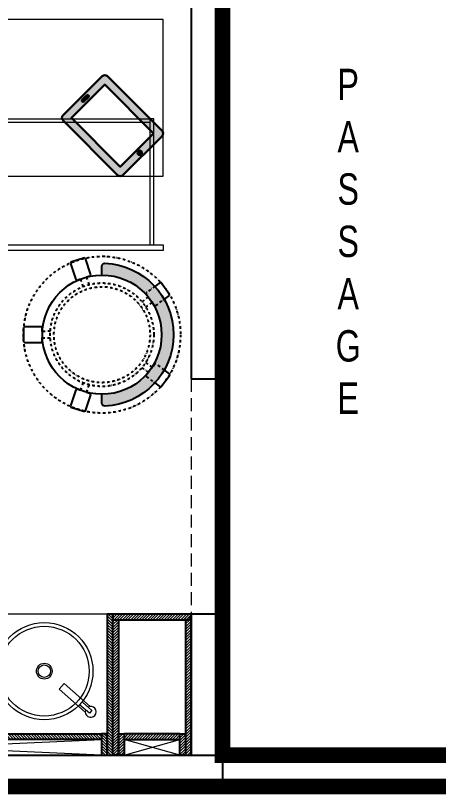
# Model space of a CAD drawing. Header units: feet. Extents: x 6593915 to 6601502, y -5290425 to -5274384.
# Drawn here: x 6595086 to 6596432, y -5279610 to -5277127 of the extents above; entities that cross this region are included whole.
import ezdxf

# ---------------------------------------------------------------- set-up
doc = ezdxf.new("R2010")
doc.units = ezdxf.units.FT
doc.header["$LTSCALE"] = 33
doc.header["$MEASUREMENT"] = 0
for name, pattern in [('a_p6_plan_L18$0$HIDDEN', [0.375, 0.25, -0.125]), ('ACAD_ISO03W100', [30, 12, -18]), ('DASHDOT2', [0.5, 0.25, -0.125, 0, -0.125])]:
    doc.linetypes.add(name, pattern=pattern)
for name, color, linetype, lineweight in [('HATCH', 9, 'Continuous', 9), ('LENS-FURNITURE', 13, 'Continuous', 9), ('LENS-PARTITION', 21, 'Continuous', 25), ('LENS-TEXT', 31, 'Continuous', 5), ('LENS_CURTAIN', 5, 'a_p6_plan_L18$0$HIDDEN', 9), ('LK-FF&E WALL', 1, 'Continuous', 9), ('LK-FLUTTED FINISH', 20, 'Continuous', 30), ('LK-TILES FINISH', 251, 'Continuous', 5), ('LN-ELEVATION-1', 81, 'Continuous', 25), ('LN-ELEVATION-2', 103, 'Continuous', 20), ('LN-ELEVATION-3', 125, 'Continuous', 18), ('LN-HATCH', 251, 'Continuous', 0)]:
    doc.layers.add(name, color=color, linetype=linetype, lineweight=lineweight)
doc.styles.add('LK TXT', font='GILC____.TTF', dxfattribs={"height": 100})
pattern_1 = [(44.99999999999998, (35858.5, -100655.3575484328), (-4.419417382415918, 4.419417382415923), [])]

# ---------------------------------------------------------------- blocks, each defined once
blk = doc.blocks.new('TRIAL SET CABINET 633x500')
at = {"layer": 'LENS-FURNITURE'}
h = blk.add_hatch(color=9, dxfattribs=at)
h.dxf.hatch_style = 1
edge = h.paths.add_edge_path()
edge.add_line((-8.54246803093703, -981.9670201920668), (115.9083254579454, -857.5162267031847))
edge.add_arc((107.4230440836399, -849.030945328879), 12.00000000009463, 315, 405)
edge.add_line((115.9083254579454, -840.5456639545736), (-58.03994271345434, -666.5973957831737))
edge.add_arc((-66.52522408775982, -675.0826771574792), 12.00000000009463, 45.00000000000002, 135)
edge.add_line((-75.01050546206531, -666.5973957831737), (-199.4612989509478, -791.0481892720562))
edge.add_arc((-190.9760175766423, -799.5334706454303), 11.99999999943607, 135.0000000031442, 225.0000000031442)
edge.add_line((-199.4612989500165, -808.0187520197359), (-25.5130307786167, -981.967020191136))
edge.add_arc((-17.02774940431148, -973.4817388177615), 11.99999999943605, 224.9999999968574, 314.9999999968578)
h.paths.add_polyline_path([(-17.02774940524252, -955.0969625067663), (89.03826777357607, -849.0309453279477), (-66.52522408775982, -693.4674534666119), (-172.5912412665784, -799.5334706454305)], flags=16)
edge = h.paths.add_edge_path(flags=16)
edge.add_line((-138.2965623782947, -741.9042679787381), (-124.1544267544522, -727.7621323548956))
edge.add_arc((-121.3259996296837, -730.5905594796641), 4.000000000031514, 45.00000000000051, 134.9999999999996, ccw=False)
edge.add_arc((-121.3259996296838, -730.5905594796641), 4.000000000031584, -45.000000000000625, 44.999999999999375, ccw=False)
edge.add_line((-118.4975725049153, -733.4189866044327), (-132.6397081287578, -747.561122228275))
edge.add_arc((-135.4681352535263, -744.7326951035067), 4.000000000031524, 225.0000000000006, 314.99999999999966, ccw=False)
edge.add_arc((-135.4681352535261, -744.7326951035066), 4.000000000031665, 135.0000000000006, 225.0000000000006, ccw=False)
edge = h.paths.add_edge_path(flags=16)
edge.add_arc((44.84409394953398, -910.9027886827243), 7, 0, 360)
at = {"layer": 'LENS-FURNITURE', "lineweight": 0}
h = blk.add_hatch(dxfattribs=at)
h.set_pattern_fill('ANSI31', color=252, scale=10, angle=405)
h.set_pattern_definition([(90, (-3772352.875833935, -3684050.327587578), (-1.25, 2e-16), [])])
edge = h.paths.add_edge_path()
edge.add_line((-138.2965623782947, -741.9042679787381), (-124.1544267544522, -727.7621323548956))
edge.add_arc((-121.3259996296837, -730.5905594796641), 4.000000000031514, 45.00000000000051, 134.9999999999996, ccw=False)
edge.add_arc((-121.3259996296838, -730.5905594796641), 4.000000000031584, -45.000000000000625, 44.999999999999375, ccw=False)
edge.add_line((-118.4975725049153, -733.4189866044327), (-132.6397081287578, -747.561122228275))
edge.add_arc((-135.4681352535263, -744.7326951035067), 4.000000000031524, 225.0000000000006, 314.99999999999966, ccw=False)
edge.add_arc((-135.4681352535261, -744.7326951035066), 4.000000000031665, 135.0000000000006, 225.0000000000006, ccw=False)
edge = h.paths.add_edge_path()
edge.add_arc((44.84409394953398, -910.9027886827243), 7, 0, 360)
at = {"layer": 'LENS-FURNITURE'}
blk.add_lwpolyline([(119.4230440827086, -352.4817388160154), (119.4230440827086, -985.4817388160156), (-380.5769559172913, -985.4817388160156), (-380.5769559172913, -352.4817388160154)], close=True, dxfattribs=at)
at = {"layer": 'LENS-FURNITURE', "color": 146}
for points in [[(338.5359051078558, -352.4817388160154), (338.5359051078558, -985.4817388160156), (356.5359051078559, -985.4817388160156), (356.5359051078559, -352.4817388160154)], [(-63.4640948921442, -382.4817388160154), (-63.4640948921442, -394.4817388160154), (338.5359051078558, -394.4817388160154), (338.5359051078558, -382.4817388160154)], [(-63.4640948921442, -394.4817388160154), (-63.4640948921442, -943.4817388160153), (-51.4640948921442, -943.4817388160153), (-51.4640948921442, -394.4817388160154)], [(-63.4640948921442, -955.4817388160152), (-63.4640948921442, -943.4817388160153), (338.5359051078558, -943.4817388160153), (338.5359051078558, -955.4817388160152)]]:
    blk.add_lwpolyline(points, close=True, dxfattribs=at)
at = {"layer": 'LENS-FURNITURE', "color": 18, "lineweight": 30}
for points in [[(-8.54246803093703, -981.9670201920668), (115.9083254579454, -857.5162267031847, 0.4142135623730951), (115.9083254579454, -840.5456639545736), (-58.03994271345434, -666.5973957831737, 0.4142135623730951), (-75.01050546206531, -666.5973957831737), (-199.4612989509478, -791.0481892720562, 0.4142135623730951), (-199.4612989500165, -808.0187520197359), (-25.51303077861669, -981.967020191136, 0.4142135623730951)], [(-138.2965623782947, -741.9042679787381), (-124.1544267544522, -727.7621323548956, -0.4142135623730951), (-118.4975725049153, -727.7621323548956), (-118.4975725049153, -727.7621323548956, -0.4142135623730951), (-118.4975725049153, -733.4189866044327), (-132.6397081287578, -747.561122228275, -0.4142135623730951), (-138.2965623782947, -747.561122228275), (-138.2965623782947, -747.561122228275, -0.4142135623730951)]]:
    blk.add_lwpolyline(points, format="xyb", close=True, dxfattribs=at)
blk.add_lwpolyline([(-17.02774940524252, -955.0969625067663), (89.03826777357607, -849.0309453279477), (-66.52522408775982, -693.4674534666119), (-172.5912412665784, -799.5334706454305)], close=True, dxfattribs=at)
blk.add_circle((44.84409394953398, -910.9027886827243), 7, dxfattribs=at)
blk = doc.blocks.new('DR STOOL')
at = {"layer": 'HATCH'}
h = blk.add_hatch(dxfattribs=at)
h.set_pattern_fill('ANSI36', color=250, angle=-90.00000000000001)
h.set_pattern_definition([(315, (-227.8099174643867, 917.3997257252777), (6.173926083235043, -1.683798022700468), [7.9375, -1.587499999999999, 0, -1.587499999999999])])
edge = h.paths.add_edge_path()
edge.add_line((-190.0000000041909, 4.511094e-10), (-218.6899174675346, 4.511094e-10))
edge.add_arc((-218.6899174670689, 9.120000000388245), 9.119999999940092, 177.6119845363388, 269.9999999996136, ccw=False)
edge.add_arc((-1.8626451e-09, 3.565219e-10), 228.000000002257, 2.3880154632688004, 177.6119845367313, ccw=False)
edge.add_arc((218.6899174633436, 9.120000000497384), 9.120000000051716, -90.00000000034493, 2.3880154629299, ccw=False)
edge.add_line((218.6899174633436, 4.511094e-10), (190, 4.511094e-10))
edge.add_arc((-1.8626451e-09, 4.511094e-10), 190.000000001979, -1.27e-14, 180)
at = {"layer": 'LN-ELEVATION-1', "color": 1, "ltscale": 100}
for p, q in [((-128.6221585394814, 215.4841044476634), (-165.2704676063731, 189.0243927398114)), ((-124.7228340068832, 214.8545704018979), (-128.6221585394814, 215.4841044476634)), ((-112.6981821293011, 198.1996966340157), (-124.7228340068832, 214.8545704018979)), ((124.7553772013634, 214.9803744515593), (112.5488144652918, 198.2845540212292)), ((128.7014972954057, 215.5933048763618), (124.7553772013634, 214.9803744515593)), ((128.7014972954057, 215.5933048763618), (124.7553772013634, 214.9803744515593)), ((165.1911288509145, 188.915192311113), (128.7014972954057, 215.5933048763618)), ((165.1911288509145, 188.915192311113), (128.7014972954057, 215.5933048763618)), ((-165.2704676063731, 189.0243927398114), (-165.9069543029182, 185.0820035930228)), ((-165.9069543029182, 185.0820035930228), (-153.8003208162263, 168.3135803133482)), ((153.6734594982117, 168.4294150282658), (165.7973639420234, 185.0121775862135)), ((165.7973639420234, 185.0121775862135), (165.1911288509145, 188.915192311113)), ((165.7973639420234, 185.0121775862135), (165.1911288509145, 188.915192311113)), ((-191.2928382232785, -35.45407700946089), (-242.9550312487409, -52.24013893969095)), ((-187.9259491492994, -37.1695928365807), (-191.2928382232785, -35.45407700946089)), ((-184.1424400564283, -48.81403796559607), (-187.9259491492994, -37.1695928365807)), ((188.0651108901948, -36.96233201187715), (184.0504167033359, -49.19388854173303)), ((191.3981811110861, -35.27656588272658), (188.0651108901948, -36.96233201187715)), ((243.0100176925771, -52.21682526778022), (191.3981811110861, -35.27656588272658)), ((-242.9550312487409, -52.24013893969095), (-244.7482102331705, -55.75945052818861)), ((-244.7482102331705, -55.75945052818861), (-230.7800458371639, -98.74904560100549)), ((-173.8639617776498, -80.4479453730819), (-177.8421125086024, -68.2044548037811)), ((177.6922140880488, -68.56540505095472), (173.8739495249465, -80.1985000452405)), ((230.715890809428, -98.7280946081737), (244.8123673382215, -55.78040257930116)), ((244.8123673382215, -55.78040257930116), (243.0100176925771, -52.21682526778022)), ((-230.7800458371639, -98.74904560100549), (-227.2218665438704, -100.5620286722478)), ((-227.2218665438704, -100.5620286722478), (-175.5596735184081, -83.7759667420105)), ((-175.5596735184081, -83.7759667420105), (-173.8639617776498, -80.4479453730819)), ((173.8739495249465, -80.1985000452405), (175.5794035866856, -83.5704969359358)), ((175.5794035866856, -83.5704969359358), (227.1912401677109, -100.5107563209894)), ((227.1912401677109, -100.5107563209894), (230.715890809428, -98.7280946081737)), ((-22.72193054761737, -190.2142363802995), (-25.39390889601782, -192.886214728569)), ((-25.39390889601782, -192.886214728569), (-25.39390889601782, -247.2070584567482)), ((-10.47823652112856, -190.2142363802995), (-22.72193054761737, -190.2142363802995)), ((22.78362171910703, -190.2142363802995), (9.910054048988968, -190.2142363802995)), ((25.42475448176265, -192.8553691428751), (22.78362171910703, -190.2142363802995)), ((25.42475448176265, -247.1762128710543), (25.42475448176265, -192.8553691428751)), ((-25.39390889601782, -247.2070584567482), (-22.60096735274419, -250)), ((22.60096735274419, -250), (25.42475448176265, -247.1762128710543)), ((-22.60096735274419, -250), (22.60096735274419, -250))]:
    blk.add_line(p, q, dxfattribs=at)
at = {"layer": 'LN-ELEVATION-1', "linetype": 'DASHDOT2'}
for p, q in [((-92.92521573789418, 170.8129362839827), (-112.6981821293011, 198.1996966340157)), ((112.5488144652918, 198.2845540212292), (92.69529851106927, 171.1294289919315)), ((-153.8003208162263, 168.3135803133482), (-134.1093360339291, 141.0403694751003)), ((-103.4542870586738, 159.9154408004979), (-93.52748446213081, 167.0824927485227)), ((-88.15393704269081, 139.4771787207864), (-103.4542870586738, 159.9154408004979)), ((-93.52748446213081, 167.0824927485227), (-92.92521573789418, 170.8129362839827)), ((103.6608748426661, 159.8406005539291), (88.19885099539533, 139.4487815762331)), ((92.69529851106927, 171.1294289919315), (93.26858203159645, 167.4385604566923)), ((93.26858203159645, 167.4385604566923), (103.6608748426661, 159.8406005539291)), ((133.7372852512635, 141.1612321265929), (153.6734594982117, 168.4294150282658)), ((-134.1093360339291, 141.0403694751003), (-130.4219571123831, 140.4450534014686)), ((-130.4219571123831, 140.4450534014686), (-119.9844727469608, 147.9808124662595)), ((-119.9844727469608, 147.9808124662595), (-105.3687285655178, 126.9741353208374)), ((105.4096150295809, 126.94019481352), (120.1194891873747, 147.8074627162714)), ((120.1194891873747, 147.8074627162714), (130.0033113472163, 140.5812532722048)), ((130.0033113472163, 140.5812532722048), (133.7372852512635, 141.1612321265929)), ((-159.954806596972, -40.49024384317454), (-184.1424400564283, -48.81403796559607)), ((184.0504167033359, -49.19388854173303), (159.8786162491887, -40.79004861696012)), ((-177.8421125086024, -68.2044548037811), (-153.4148110738024, -60.73628028803068)), ((153.3006618716754, -61.02382378749462), (177.6922140880488, -68.56540505095472)), ((-10.92024635523557, -164.6382343793375), (-10.47823652112856, -190.2142363802995)), ((9.910054048988968, -190.2142363802995), (10.35584833659231, -164.674698740353))]:
    blk.add_line(p, q, dxfattribs=at)
at = {"layer": 'LN-ELEVATION-1', "color": 1, "ltscale": 100}
blk.add_lwpolyline([(-190.0000000023283, 0), (-218.6899174656719, 0, -0.4264743413925903), (-227.8019973598421, 9.5, -0.959166304662544), (227.8019973593764, 9.5, -0.4264743413925903), (218.6899174647406, 0), (190.0000000013969, 0)], format="xyb", dxfattribs=at)
at = {"layer": 'LN-ELEVATION-1', "linetype": 'DASHDOT2'}
for radius in [250, 165, 153]:
    blk.add_circle((0, 0), radius, dxfattribs=at)
at = {"layer": 'LN-ELEVATION-1', "color": 1, "ltscale": 100}
blk.add_circle((0, 0), 190, dxfattribs=at)
blk = doc.blocks.new('rtf')
at = {"color": 0, "linetype": 'ByBlock', "lineweight": -2}
for p, q in [((16412.5253540573, -172798.8148984113), (16452.40026456733, -172798.8148984113)), ((16412.5253540573, -172810.8148984113), (16412.5253540573, -172798.8148984113)), ((16412.5253540573, -172810.8148984113), (16452.40026456733, -172810.8148984113)), ((16425.26329468148, -172793.1007600746), (16535.26329468148, -172793.1007600746)), ((16535.26329468148, -172793.1007600746), (16535.26329468148, -172817.1007600746)), ((16425.26329468148, -172817.1007600746), (16535.26329468148, -172817.1007600746))]:
    blk.add_line(p, q, dxfattribs=at)
for centre, radius, start, end in [((16412.5253540573, -172805.1007600746), 17.5, 21.05058810897431, 340.9421780194656), ((16444.53660690578, -172804.8148984114), 9.891264419597851, 322.656233941354, 37.34376605891414)]:
    blk.add_arc(centre, radius, start, end, dxfattribs=at)
blk = doc.blocks.new('dsg')
at = {"color": 0, "linetype": 'ByBlock', "lineweight": -2}
for radius in [155, 143, 25, 20]:
    blk.add_circle((11491.5035008227, -171102.5847399924), radius, dxfattribs=at)
blk.add_blockref('rtf', (-5117.472106590168, 1702.9323767405), dxfattribs=at)
blk = doc.blocks.new('CLINIC - CABINET SINK')
at = {"layer": 'LN-HATCH', "ltscale": 0.5}
h = blk.add_hatch(dxfattribs=at)
h.set_pattern_fill('ANSI31', color=256, scale=2)
h.set_pattern_definition([(45, (4052861.500382861, 1708016.355767586), (-4.490128060534575, 4.490128060534575), [])])
h.paths.add_polyline_path([(-563.359543572413, 156.9999999999999), (564.640456427587, 156.9999999999999), (564.640456427587, 174.9999999999999), (-563.359543572413, 174.9999999999999)])
h.paths.add_polyline_path([(582.6404564275867, 225), (600.6404564275867, 225), (600.6404564275867, -225), (582.6404564275867, -225)])
h.paths.add_polyline_path([(564.640456427587, 225), (582.6404564275867, 225), (582.6404564275867, 156.9999999999999), (564.640456427587, 156.9999999999999)])
h.paths.add_polyline_path([(-581.359543572413, 225), (-599.359543572413, 225), (-599.359543572413, -225), (-581.359543572413, -225)])
h.paths.add_polyline_path([(-581.359543572413, 225), (-563.359543572413, 225), (-563.359543572413, 156.9999999999999), (-581.359543572413, 156.9999999999999)])
at = {"layer": 'LN-ELEVATION-1', "ltscale": 0.5}
for points in [[(-581.359543572413, 225), (-599.359543572413, 225), (-599.359543572413, -225), (-581.359543572413, -225)], [(-581.359543572413, 225), (-563.359543572413, 225), (-563.359543572413, 156.9999999999999), (-581.359543572413, 156.9999999999999)], [(564.640456427587, 225), (582.6404564275867, 225), (582.6404564275867, 156.9999999999999), (564.640456427587, 156.9999999999999)], [(582.6404564275867, 225), (600.6404564275867, 225), (600.6404564275867, -225), (582.6404564275867, -225)], [(-563.359543572413, 156.9999999999999), (564.640456427587, 156.9999999999999), (564.640456427587, 174.9999999999999), (-563.359543572413, 174.9999999999999)]]:
    blk.add_lwpolyline(points, close=True, dxfattribs=at)
at = {"layer": 'LN-ELEVATION-2', "ltscale": 0.5}
blk.add_line((582.6404564275867, -225), (-581.359543572413, -225), dxfattribs=at)
at = {"layer": 'LN-HATCH', "ltscale": 0.5}
for p, q in [((564.640456427587, 225), (-563.359543572413, 174.9999999999999)), ((-563.359543572413, 225), (564.640456427587, 174.9999999999999))]:
    blk.add_line(p, q, dxfattribs=at)
at = {"layer": 'LN-ELEVATION-3', "xscale": -1, "rotation": 41.1558274151866}
blk.add_blockref('dsg', (-103569.3304926871, 136346.6509754679), dxfattribs=at)
blk = doc.blocks.new('CLINIC - MOP CLOSET')
at = {"layer": 'LN-HATCH', "ltscale": 0.5}
h = blk.add_hatch(dxfattribs=at)
h.set_pattern_fill('ANSI31', color=256, scale=50, angle=360)
h.set_pattern_definition(pattern_1)
h.paths.add_polyline_path([(-106.3595435724128, 216), (-124.3595435724128, 216), (-124.3595435724128, -216), (-106.3595435724128, -216)])
h = blk.add_hatch(dxfattribs=at)
h.set_pattern_fill('ANSI31', color=256, scale=50, angle=360)
h.set_pattern_definition(pattern_1)
h.paths.add_polyline_path([(-106.3595435724128, 216), (-88.35954357241282, 216), (-88.35954357241282, 148), (-106.3595435724128, 148)])
h = blk.add_hatch(dxfattribs=at)
h.set_pattern_fill('ANSI31', color=256, scale=50, angle=360)
h.set_pattern_definition(pattern_1)
h.paths.add_polyline_path([(89.64045642758717, 216), (107.6404564275872, 216), (107.6404564275872, 148), (89.64045642758717, 148)])
h = blk.add_hatch(dxfattribs=at)
h.set_pattern_fill('ANSI31', color=256, scale=50, angle=360)
h.set_pattern_definition(pattern_1)
h.paths.add_polyline_path([(107.6404564275872, 216), (125.6404564275872, 216), (125.6404564275872, -216), (107.6404564275872, -216)])
h = blk.add_hatch(dxfattribs=at)
h.set_pattern_fill('ANSI31', color=256, scale=50, angle=360)
h.set_pattern_definition(pattern_1)
h.paths.add_polyline_path([(-88.35954357241282, 148), (89.64045642758717, 148), (89.64045642758717, 166), (-88.35954357241282, 166)])
h = blk.add_hatch(dxfattribs=at)
h.set_pattern_fill('ANSI31', color=256, scale=50, angle=360)
h.set_pattern_definition([(44.99999999999998, (35894.5, -101037.3575484328), (-4.419417382415918, 4.419417382415923), [])])
h.paths.add_polyline_path([(-115.3595435724055, -216), (-124.3595435724128, -225), (-124.3595435724128, -234), (125.6404564275872, -234), (125.6404564275872, -216)])
at = {"layer": 'LN-ELEVATION-1', "ltscale": 0.5}
for points in [[(-106.3595435724128, 216), (-124.3595435724128, 216), (-124.3595435724128, -216), (-106.3595435724128, -216)], [(-106.3595435724128, 216), (-88.35954357241282, 216), (-88.35954357241282, 148), (-106.3595435724128, 148)], [(89.64045642758717, 216), (107.6404564275872, 216), (107.6404564275872, 148), (89.64045642758717, 148)], [(107.6404564275872, 216), (125.6404564275872, 216), (125.6404564275872, -216), (107.6404564275872, -216)], [(-88.35954357241282, 148), (89.64045642758717, 148), (89.64045642758717, 166), (-88.35954357241282, 166)], [(-124.3595435724128, -225), (-124.3595435724128, -234), (125.6404564275872, -234), (125.6404564275872, -216), (-115.3595435724128, -216)]]:
    blk.add_lwpolyline(points, close=True, dxfattribs=at)
at = {"layer": 'LN-HATCH', "ltscale": 0.5}
for p, q in [((89.64045642758717, 216), (-88.35954357241282, 166)), ((-88.35954357241282, 216), (89.64045642758717, 166))]:
    blk.add_line(p, q, dxfattribs=at)

msp = doc.modelspace()

# ---------------------------------------------------------------- linework, layer by layer
at = {"layer": 'LENS-PARTITION'}
for points in [[(6595645.114378294, -5278284.957714678), (6595745.114378293, -5278284.957714678), (6595745.114378295, -5277014.445434101), (6595645.114378296, -5277014.445434101)], [(6595645.114378296, -5279484.957714678), (6595745.114378295, -5279484.957714678), (6595745.114378295, -5279034.957714677), (6595645.114378296, -5279034.957714677)], [(6595745.114378295, -5279584.957714678), (6594145.114378295, -5279584.957714678), (6594145.114378295, -5279484.957714678), (6595745.114378295, -5279484.957714678)]]:
    msp.add_lwpolyline(points, close=True, dxfattribs=at)
at = {"layer": 'LENS_CURTAIN', "ltscale": 5}
for points in [[(6595645.114378295, -5278284.957714678), (6595645.114378295, -5279034.957714677), (6595745.114378295, -5279034.957714677), (6595745.114378295, -5278284.957714678)], [(6596545.114378296, -5279484.957714678), (6595745.114378295, -5279484.957714678), (6595745.114378295, -5279584.957714678), (6596545.114378296, -5279584.957714678)]]:
    msp.add_lwpolyline(points, close=True, dxfattribs=at)
at = {"layer": 'LK-FLUTTED FINISH', "linetype": 'ACAD_ISO03W100', "ltscale": 0.05, "const_width": 50}
msp.add_lwpolyline([(6594145.114378295, -5279584.957714678), (6600922.114378295, -5279584.957714678)], dxfattribs=at)
at = {"layer": 'LK-TILES FINISH', "color": 212, "linetype": 'ACAD_ISO03W100', "ltscale": 0.05, "const_width": 50}
msp.add_lwpolyline([(6596545.114378287, -5278560.445434091), (6596545.114378287, -5279484.957714678), (6595745.114378295, -5279484.957714678), (6595745.114378295, -5276214.445434102), (6596545.114378287, -5276214.445434102), (6596545.114378287, -5277810.445434101)], dxfattribs=at)

# ---------------------------------------------------------------- block references
at = {"layer": 'LENS-FURNITURE', "xscale": -1, "rotation": 90}
msp.add_blockref('TRIAL SET CABINET 633x500', (6594570.114378296, -5277519.352711411), dxfattribs=at)
at = {"layer": 'LENS-FURNITURE', "rotation": 270}
msp.add_blockref('DR STOOL', (6595360.831409678, -5278144.097160774), dxfattribs=at)
at = {"layer": 'LK-FF&E WALL', "xscale": -1, "rotation": 180}
msp.add_blockref('CLINIC - CABINET SINK', (6594794.473921868, -5279259.957714677), dxfattribs=at)
at = {"layer": 'LK-FF&E WALL', "rotation": 180}
msp.add_blockref('CLINIC - MOP CLOSET', (6595520.754834724, -5279268.957714678), dxfattribs=at)

# ---------------------------------------------------------------- texts
at = {"layer": 'LENS-TEXT', "color": 0, "linetype": 'Continuous', "ltscale": 3, "insert": (6596145.114378295, -5277846.378994595), "char_height": 100, "attachment_point": 5, "style": 'LK TXT'}
msp.add_mtext_dynamic_manual_height_columns('P\\PA\\PS\\PS\\PA\\PG\\PE', width=56.37790697674418, gutter_width=0.9999999999999992, heights=[0], dxfattribs=at)

doc.saveas('drawing.dxf')
